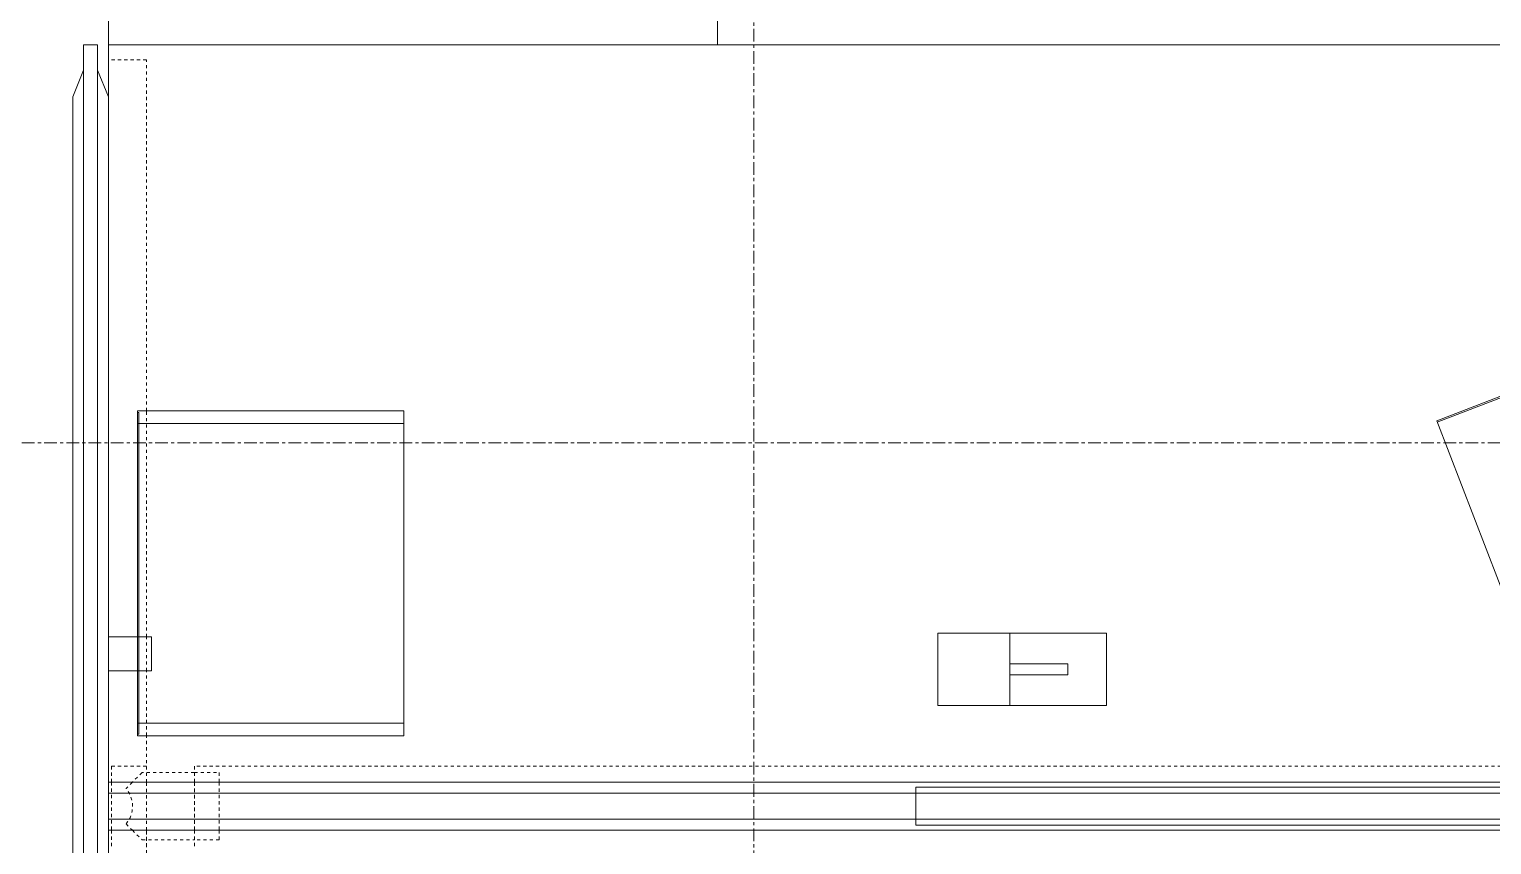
# Model space of a CAD drawing. Header units: inches. Extents: x 29752 to 31446, y 4278 to 5722.
# Drawn here: x 30887.8 to 30945.4, y 4751.9 to 4784 of the extents above; entities that cross this region are included whole.
import ezdxf

# ---------------------------------------------------------------- set-up
doc = ezdxf.new("R2010")
doc.units = ezdxf.units.IN
doc.header["$MEASUREMENT"] = 0
doc.linetypes.add('Dash', pattern=[0.25, 0.125, -0.125])
doc.linetypes.add('Grid Line 1_2_', pattern=[0.875, 0.5, -0.125, 0.125, -0.125])
for name, color, linetype, lineweight in [('I-FURN', 30, 'Continuous', 9), ('I-FURN-HDLN', 30, 'Dash', 9), ('S-GRID', 1, 'Continuous', 9)]:
    doc.layers.add(name, color=color, linetype=linetype, lineweight=lineweight)

# ---------------------------------------------------------------- blocks, each defined once
blk = doc.blocks.new('Desk_Structures-Teknion-JNDBB_Structural_Beam_Double_Sided-R2015 - Double Sided-6171616-FIRST FLOOR POWER _ SIGNAL')
at = {"layer": 'I-FURN-HDLN'}
for p, q in [((-34.5, 29.408), (-36, 29.408)), ((-36, 29.408), (-36, 27.952)), ((-34.5, 15.572), (-34.5, 29.408)), ((-36, 27.952), (-36, 6.669)), ((-34.5, 6.669), (-34.5, 15.572)), ((-36, 6.669), (-36, 5.331)), ((-34.5, 5.331), (-34.5, 6.669)), ((-36, 5.331), (-36, 0.945)), ((-34.5, 2.777), (-34.5, 5.331)), ((-34.5, 0.945), (-34.5, 2.777)), ((-35.882, 1.575), (-35.882, 0.945)), ((-34.5, 1.575), (-35.882, 1.575)), ((-34.675, 1.325), (-35.055, 0.945)), ((-32.614, 1.325), (-34.675, 1.325)), ((-34.5, 0.945), (-34.5, 1.575)), ((32.614, 1.575), (-32.614, 1.575)), ((-32.614, 1.575), (-32.614, 0.945)), ((-32.614, 1.325), (-31.63, 1.325)), ((-32.614, 0.945), (-32.614, 1.325)), ((-31.63, 1.325), (-31.63, 0.945)), ((-36, 0.945), (-36, -0.945)), ((-35.882, 0.945), (-35.882, -0.945)), ((-35.055, 0.945), (-35.304, 0.696)), ((-34.5, -0.945), (-34.5, 0.945)), ((-34.5, -0.945), (-34.5, 0.945)), ((-32.614, -0.945), (-32.614, 0.945)), ((-32.614, 0.945), (-32.614, -0.945)), ((-31.63, 0.945), (-31.63, -0.945)), ((-36, -0.945), (-36, -5.331)), ((-35.882, -0.945), (-35.882, -1.575)), ((-35.304, -0.696), (-35.055, -0.945)), ((-35.055, -0.945), (-34.675, -1.325)), ((-34.5, -3.11), (-34.5, -0.945)), ((-34.5, -1.575), (-34.5, -0.945)), ((-32.614, -1.325), (-32.614, -0.945)), ((-32.614, -0.945), (-32.614, -1.575)), ((-31.63, -0.945), (-31.63, -1.325)), ((-34.675, -1.325), (-32.614, -1.325)), ((-31.63, -1.325), (-32.614, -1.325))]:
    blk.add_line(p, q, dxfattribs=at)
blk.add_arc((-36.127, 0), 1.078, 319.7931, 40.2069, dxfattribs=at)
blk = doc.blocks.new('Worksurface-Mounted-Teknion-JNWSSN-Single_Sided_Rectangular-R2015 - 24_ Depth-V51-FIRST FLOOR POWER _ SIGNAL')
at = {"layer": 'I-FURN'}
for p, q in [((-21, -23.782), (21, -23.782)), ((-21, -47.782), (-21, -23.782)), ((21, -23.782), (21, -47.782)), ((21, -47.782), (-21, -47.782))]:
    blk.add_line(p, q, dxfattribs=at)
at = {"layer": 'I-FURN-HDLN'}
for p, q in [((-21, -24.374), (-19.5, -24.374)), ((-19.5, -24.374), (-19.5, -47.782)), ((-21, -25.369), (-16.039, -25.369)), ((-16.039, -25.369), (-16.039, -46.282)), ((-16.039, -46.282), (-18.795, -46.282)), ((-18.795, -46.282), (-18.795, -47.782))]:
    blk.add_line(p, q, dxfattribs=at)
blk = doc.blocks.new('Desk-Teknion-JNWDSN-Double_Sided_Rectangular-R2015 - 60_ Depth-V52-FIRST FLOOR POWER _ SIGNAL')
at = {"layer": 'I-FURN'}
for p, q in [((36, 0.945), (36, 5.331)), ((36, -0.945), (36, 0.945)), ((36, -5.331), (36, -0.945)), ((-3.327, -6.816), (-3.327, -3.972)), ((-3.327, -3.972), (0.479, -3.972)), ((0.479, -3.972), (3.327, -3.972)), ((0.479, -6.816), (0.479, -3.972)), ((3.327, -3.972), (3.327, -6.816)), ((-1.8, -5.181), (-1.8, -5.606)), ((0.479, -5.181), (-1.8, -5.181)), ((-1.8, -5.606), (0.479, -5.606)), ((36, -6.669), (36, -5.331)), ((0.479, -6.816), (-3.327, -6.816)), ((3.327, -6.816), (0.479, -6.816)), ((36, -27.952), (36, -6.669)), ((36, -30), (36, -27.952)), ((-35.725, -30), (36, -30))]:
    blk.add_line(p, q, dxfattribs=at)
blk = doc.blocks.new('Screen-Leg_Mounted-Teknion-JNSEEL-Felt_Elevated-R2015 - Double-Sided Leg Overlay-6171621-FIRST FLOOR POWER _ SIGNAL')
at = {"layer": 'I-FURN'}
for p, q in [((-27.952, 0.703), (-29, 0.276)), ((27.952, 0.703), (-27.952, 0.703)), ((29, 0.276), (27.952, 0.703)), ((30, 0.276), (-30, 0.276)), ((-30, 0.276), (-30, -0.276)), ((-29, 0.276), (29, 0.276)), ((30, -0.276), (30, 0.276)), ((-30, -0.276), (30, -0.276)), ((29, -0.276), (-29, -0.276)), ((-29, -0.276), (-27.952, -0.703)), ((27.952, -0.703), (29, -0.276)), ((-27.952, -0.703), (-0.945, -0.703)), ((-5.331, -0.703), (-6.669, -0.703)), ((-6.669, -0.703), (-6.669, -2.396)), ((-5.331, -2.396), (-5.331, -0.703)), ((-0.945, -0.703), (0.945, -0.703)), ((0.945, -0.703), (27.952, -0.703)), ((6.669, -0.703), (5.331, -0.703)), ((5.331, -0.703), (5.331, -2.396)), ((6.669, -2.396), (6.669, -0.703)), ((-6.669, -2.396), (-5.331, -2.396)), ((5.331, -2.396), (6.669, -2.396))]:
    blk.add_line(p, q, dxfattribs=at)
blk = doc.blocks.new('Screen-Desk_Mounted-Teknion-JNSASW-Solid_Add-On-R2015 - Standard Width-6308290-FIRST FLOOR POWER _ SIGNAL')
at = {"layer": 'I-FURN'}
for p, q in [((36, 0.945), (-36, 0.945)), ((-36, 0.945), (-36, -0.945)), ((31.813, 0.75), (-4.187, 0.75)), ((-4.187, 0.75), (-4.187, -0.75)), ((-36, 0.508), (36, 0.508)), ((-36, -0.508), (36, -0.508)), ((-36, -0.945), (36, -0.945)), ((-4.187, -0.75), (31.813, -0.75))]:
    blk.add_line(p, q, dxfattribs=at)
blk = doc.blocks.new('Accessories-Teknion-JNAMD-Drawer_Module-R2015 - Letter Size-6171627-FIRST FLOOR POWER _ SIGNAL')
at = {"layer": 'I-FURN'}
for p, q in [((7.049, 5.22), (-7.049, 5.22)), ((-7.049, 5.22), (-7.049, -5.28)), ((7.049, -5.28), (7.049, 5.22)), ((-7.049, -5.22), (7.049, -5.22)), ((-7.049, -5.28), (7.049, -5.28))]:
    blk.add_line(p, q, dxfattribs=at)
blk = doc.blocks.new('Accessories-Teknion-JNAMT-Tray_Module-R2015 - Letter-V60-FIRST FLOOR POWER _ SIGNAL')
at = {"layer": 'I-FURN'}
for p, q in [((-6.398, 5.25), (6.398, 5.25)), ((-6.398, -5.25), (-6.398, 5.25)), ((-5.898, 5.25), (-5.898, -5.25)), ((5.898, -5.25), (5.898, 5.25)), ((6.398, 5.25), (6.398, -5.25)), ((2.505, -5.25), (-6.398, -5.25)), ((-6.339, -5.25), (-6.339, -5.191)), ((-6.339, -5.191), (2.505, -5.191)), ((2.505, -5.191), (3.844, -5.191)), ((3.844, -5.25), (2.505, -5.25)), ((3.844, -5.191), (6.339, -5.191)), ((6.398, -5.25), (3.844, -5.25)), ((6.339, -5.25), (6.339, -5.191))]:
    blk.add_line(p, q, dxfattribs=at)
blk = doc.blocks.new('Accessories-Teknion-JNAMT-Tray_Module-R2015 - Letter-V61-FIRST FLOOR POWER _ SIGNAL')
at = {"layer": 'I-FURN'}
for p, q in [((-6.398, 5.25), (6.398, 5.25)), ((-6.398, -5.25), (-6.398, 5.25)), ((-5.898, 5.25), (-5.898, -5.25)), ((5.898, -5.25), (5.898, 5.25)), ((6.398, 5.25), (6.398, -5.25)), ((2.505, -5.25), (-6.398, -5.25)), ((-6.339, -5.25), (-6.339, -5.191)), ((-6.339, -5.191), (2.505, -5.191)), ((2.505, -5.191), (3.844, -5.191)), ((3.844, -5.25), (2.505, -5.25)), ((3.844, -5.191), (6.339, -5.191)), ((6.398, -5.25), (3.844, -5.25)), ((6.339, -5.25), (6.339, -5.191))]:
    blk.add_line(p, q, dxfattribs=at)

msp = doc.modelspace()

# ---------------------------------------------------------------- linework, layer by layer
at = {"layer": 'S-GRID', "linetype": 'Grid Line 1_2_'}
for p, q in [((30916.362, 4277.766), (30916.362, 5698.128)), ((31446.272, 4767.703), (29775.662, 4767.703))]:
    msp.add_line(p, q, dxfattribs=at)

# ---------------------------------------------------------------- block references
at = {"layer": 'I-FURN'}
for name, p, rotation in [('Worksurface-Mounted-Teknion-JNWSSN-Single_Sided_Rectangular-R2015 - 24_ Depth-V51-FIRST FLOOR POWER _ SIGNAL', (30938.708, 4804.391), 269.9999999999993), ('Screen-Leg_Mounted-Teknion-JNSEEL-Felt_Elevated-R2015 - Double-Sided Leg Overlay-6171621-FIRST FLOOR POWER _ SIGNAL', (30890.224, 4753.391), 89.99999999999952), ('Desk-Teknion-JNWDSN-Double_Sided_Rectangular-R2015 - 60_ Depth-V52-FIRST FLOOR POWER _ SIGNAL', (30926.927, 4753.391), 180), ('Accessories-Teknion-JNAMD-Drawer_Module-R2015 - Letter Size-6171627-FIRST FLOOR POWER _ SIGNAL', (30951.736, 4766.179), 201.0532295833245), ('Accessories-Teknion-JNAMT-Tray_Module-R2015 - Letter-V61-FIRST FLOOR POWER _ SIGNAL', (30897.322, 4762.566), 269.9999999999989), ('Accessories-Teknion-JNAMT-Tray_Module-R2015 - Letter-V60-FIRST FLOOR POWER _ SIGNAL', (30897.323, 4762.566), 269.9999999999989)]:
    msp.add_blockref(name, p, dxfattribs=dict(at, rotation=rotation))
for name, p in [('Desk_Structures-Teknion-JNDBB_Structural_Beam_Double_Sided-R2015 - Double Sided-6171616-FIRST FLOOR POWER _ SIGNAL', (30926.927, 4753.391)), ('Screen-Desk_Mounted-Teknion-JNSASW-Solid_Add-On-R2015 - Standard Width-6308290-FIRST FLOOR POWER _ SIGNAL', (30926.926, 4753.391))]:
    msp.add_blockref(name, p, dxfattribs=at)

doc.saveas('drawing.dxf')
